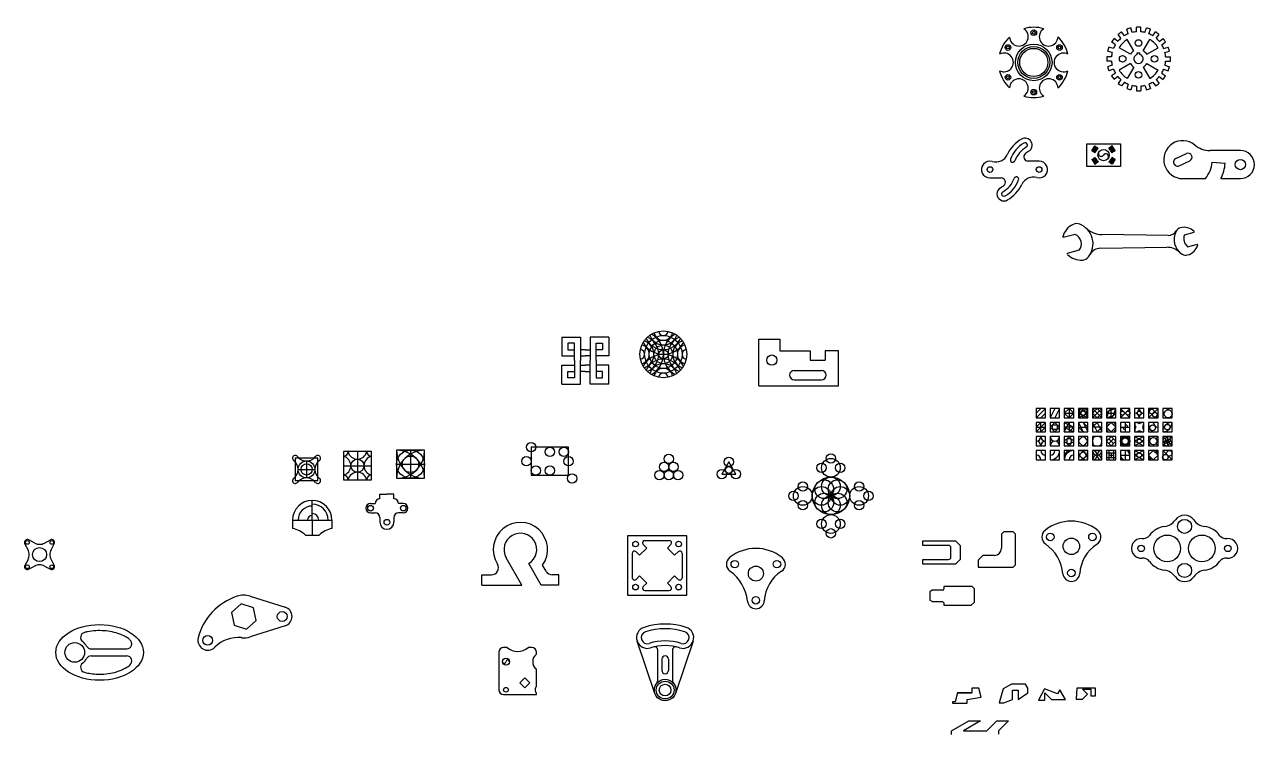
# Model space of a CAD drawing. Header units: millimetres. Extents: x 0 to 10993, y -927 to 3668.
# Drawn here: x 2722 to 5348, y -158 to 1357 of the extents above; entities that cross this region are included whole.
import ezdxf

# ---------------------------------------------------------------- set-up
doc = ezdxf.new("R2010")
doc.units = ezdxf.units.MM
doc.header["$LTSCALE"] = 0.5

# ---------------------------------------------------------------- blocks, each defined once
blk = doc.blocks.new('*U17')
blk.add_circle((0, 0), 6)
blk = doc.blocks.new('*U18')
at = {"color": 0, "linetype": 'ByBlock', "lineweight": -2, "transparency": 16777216}
for p, rotation in [((2986, 496.9), 180), ((3078, 496.9), 89.99999999999999), ((2986, 404.9), 270)]:
    blk.add_blockref('*U17', p, dxfattribs=dict(at, rotation=rotation))
blk.add_blockref('*U17', (3078, 404.9), dxfattribs=at)
blk = doc.blocks.new('*U19')
blk.add_arc((19.2, 0), 24, 126.8699, 233.1301)
blk = doc.blocks.new('*U20')
at = {"color": 0, "linetype": 'ByBlock', "lineweight": -2, "transparency": 16777216}
for p, rotation in [((3301.6, 407.5), 180), ((3324.4, 430.3), 90), ((3324.4, 384.7), 270)]:
    blk.add_blockref('*U19', p, dxfattribs=dict(at, rotation=rotation))
blk.add_blockref('*U19', (3347.2, 407.5), dxfattribs=at)
blk = doc.blocks.new('*U21')
for centre, radius in [((-20, -5), 10), ((0, -5), 20), ((0, 15), 10), ((20, -5), 10)]:
    blk.add_circle(centre, radius)
blk = doc.blocks.new('*U22')
at = {"color": 0, "linetype": 'ByBlock', "lineweight": -2, "transparency": 16777216}
blk.add_blockref('*U21', (4444, 416), dxfattribs=at)
for p, rotation in [((4379, 351), 90), ((4509, 351), 270), ((4444, 286), 180)]:
    blk.add_blockref('*U21', p, dxfattribs=dict(at, rotation=rotation))
blk = doc.blocks.new('*U23')
blk.add_circle((0, 0), 20)
blk = doc.blocks.new('*U24')
at = {"color": 0, "linetype": 'ByBlock', "lineweight": -2, "transparency": 16777216}
for p, rotation in [((4429.8, 365.1), 45.00000000000001), ((4424, 351), 90), ((4458.1, 365.1), 315), ((4464, 351), 270), ((4429.8, 336.8), 135), ((4444, 331), 180), ((4458.1, 336.8), 225)]:
    blk.add_blockref('*U23', p, dxfattribs=dict(at, rotation=rotation))
blk.add_blockref('*U23', (4444, 371), dxfattribs=at)
blk = doc.blocks.new('*U25')
for radius, start, end in [(50, 210, 330), (40, 203.5782, 336.4218), (30, 197.4576, 342.5424), (20, 191.537, 348.463), (10, 185.7392, 354.2608)]:
    blk.add_arc((0, 25.5), radius, start, end)
blk = doc.blocks.new('*U26')
at = {"color": 0, "linetype": 'ByBlock', "lineweight": -2, "transparency": 16777216}
for p, rotation in [((4061.7, 653.2), 90), ((4110.7, 653.2), 270), ((4086.2, 628.7), 180)]:
    blk.add_blockref('*U25', p, dxfattribs=dict(at, rotation=rotation))
blk.add_blockref('*U25', (4086.2, 677.7), dxfattribs=at)
blk = doc.blocks.new('*U27')
for p, q in [((-10, 10), (-10, -10)), ((10, 10), (-10, 10)), ((10, -10), (10, 10)), ((-10, -10), (10, -10))]:
    blk.add_line(p, q)
blk = doc.blocks.new('*U28')
at = {"color": 0, "linetype": 'ByBlock', "lineweight": -2, "transparency": 16777216}
for p in [(0, 90), (30, 90), (60, 90), (90, 90), (120, 90), (150, 90), (180, 90), (210, 90), (240, 90), (270, 90), (0, 60), (30, 60), (60, 60), (90, 60), (120, 60), (150, 60), (180, 60), (210, 60), (240, 60), (270, 60), (0, 30), (30, 30), (60, 30), (90, 30), (120, 30), (150, 30), (180, 30), (210, 30), (240, 30), (270, 30), (0, 0), (30, 0), (60, 0), (90, 0), (120, 0), (150, 0), (180, 0), (210, 0), (240, 0), (270, 0)]:
    blk.add_blockref('*U27', p, dxfattribs=at)
blk = doc.blocks.new('*U29')
for radius in [6, 3]:
    blk.add_circle((0, 0), radius)
blk = doc.blocks.new('*U30')
at = {"color": 0, "linetype": 'ByBlock', "lineweight": -2, "transparency": 16777216}
blk.add_blockref('*U29', (4877, 1339.9), dxfattribs=at)
for p, rotation in [((4822, 1308.1), 59.99999999999999), ((4932, 1308.1), 299.9999999999999), ((4822, 1244.6), 120), ((4932, 1244.6), 240), ((4877, 1212.9), 180)]:
    blk.add_blockref('*U29', p, dxfattribs=dict(at, rotation=rotation))
blk = doc.blocks.new('*U31')
blk.add_arc((0, 1.5), 20, 121.9925, 358.0075)
blk = doc.blocks.new('*U32')
at = {"color": 0, "linetype": 'ByBlock', "lineweight": -2, "transparency": 16777216}
for p, rotation in [((4846.6, 1330.6), 60.00000000000001), ((4814.8, 1277.2), 120), ((4939.2, 1275.6), 299.9999999999999), ((4845.3, 1222.9), 180), ((4907.5, 1222.2), 239.9999999999999)]:
    blk.add_blockref('*U31', p, dxfattribs=dict(at, rotation=rotation))
blk.add_blockref('*U31', (4908.8, 1329.9), dxfattribs=at)
blk = doc.blocks.new('*U33')
for p, q in [((-4.5, -5.1), (-4.5, 5.1)), ((4.5, -5.1), (4.5, 5.1))]:
    blk.add_line(p, q)
blk = doc.blocks.new('*U34')
at = {"color": 0, "linetype": 'ByBlock', "lineweight": -2, "transparency": 16777216}
for p, rotation in [((5063.8, 1334.8), 36), ((5081.3, 1343.7), 17.99999999999999), ((5120.2, 1343.7), 342.0000000000001), ((5137.8, 1334.8), 324), ((5049.9, 1320.8), 54), ((5151.7, 1320.8), 306), ((5037.9, 1283.9), 90), ((5040.9, 1303.3), 72), ((5160.6, 1303.3), 288), ((5163.7, 1283.9), 270), ((5040.9, 1264.4), 108), ((5160.6, 1264.4), 252), ((5049.9, 1246.9), 126), ((5063.8, 1233), 144), ((5137.8, 1233), 216), ((5151.7, 1246.9), 234), ((5081.3, 1224), 162.0000000000001), ((5100.8, 1220.9), 180), ((5120.2, 1224), 198)]:
    blk.add_blockref('*U33', p, dxfattribs=dict(at, rotation=rotation))
blk.add_blockref('*U33', (5100.8, 1346.8), dxfattribs=at)
blk = doc.blocks.new('*U35')
blk.add_circle((0, 0), 7)
blk = doc.blocks.new('*U36')
at = {"color": 0, "linetype": 'ByBlock', "lineweight": -2, "transparency": 16777216}
for p, rotation in [((5100.8, 1317.9), 90), ((5066.8, 1283.9), 180), ((5100.8, 1249.9), 270.0000000000001)]:
    blk.add_blockref('*U35', p, dxfattribs=dict(at, rotation=rotation))
blk.add_blockref('*U35', (5134.8, 1283.9), dxfattribs=at)
blk = doc.blocks.new('*U37')
for p, q in [((-15.8, -8.5), (-1.8, 15.8)), ((-8.5, -15.8), (15.8, -1.8))]:
    blk.add_line(p, q)
for radius in [48, 20]:
    blk.add_arc((-25.8, -25.8), radius, 30, 60)
blk = doc.blocks.new('*U38')
at = {"color": 0, "linetype": 'ByBlock', "lineweight": -2, "transparency": 16777216}
for p, rotation in [((5075, 1309.6), 90), ((5075, 1258.1), 180), ((5126.6, 1258.1), 270)]:
    blk.add_blockref('*U37', p, dxfattribs=dict(at, rotation=rotation))
blk.add_blockref('*U37', (5126.6, 1309.6), dxfattribs=at)

msp = doc.modelspace()

# ---------------------------------------------------------------- linework, layer by layer
for p, q in [((5097.8, 1293.4), (5097.8, 1296.9)), ((5097.8, 1296.9), (5103.8, 1296.9)), ((5103.8, 1293.4), (5103.8, 1296.9)), ((4990, 1102.5), (5062, 1102.5)), ((4990, 1054.5), (4990, 1102.5)), ((5001, 1088), (5007.7, 1098)), ((5001, 1088), (5002.7, 1086.9)), ((5002.7, 1086.9), (5009.3, 1096.8)), ((5003.5, 1086.3), (5010.2, 1096.3)), ((5003.5, 1086.3), (5005.2, 1085.2)), ((5005.2, 1085.2), (5011.8, 1095.2)), ((5006, 1084.6), (5012.7, 1094.6)), ((5006, 1084.6), (5007.7, 1083.5)), ((5007.7, 1098), (5009.3, 1096.8)), ((5007.7, 1083.5), (5014.3, 1093.5)), ((5010.2, 1096.3), (5011.8, 1095.2)), ((5012.7, 1094.6), (5014.3, 1093.5)), ((5039.3, 1094.6), (5037.6, 1093.5)), ((5040.7, 1088.9), (5037.6, 1093.5)), ((5042.3, 1090.1), (5039.3, 1094.6)), ((5041.8, 1096.3), (5040.1, 1095.2)), ((5046.8, 1085.2), (5040.1, 1095.2)), ((5042.3, 1090.1), (5040.7, 1088.9)), ((5042.9, 1089.2), (5041.2, 1088.1)), ((5044.3, 1083.5), (5041.2, 1088.1)), ((5048.5, 1086.3), (5041.8, 1096.3)), ((5044.3, 1098), (5042.6, 1096.8)), ((5045.7, 1092.3), (5042.6, 1096.8)), ((5046, 1084.6), (5042.9, 1089.2)), ((5047.3, 1093.4), (5044.3, 1098)), ((5046, 1084.6), (5044.3, 1083.5)), ((5047.3, 1093.4), (5045.7, 1092.3)), ((5047.9, 1092.6), (5046.2, 1091.4)), ((5049.3, 1086.9), (5046.2, 1091.4)), ((5048.5, 1086.3), (5046.8, 1085.2)), ((5050.9, 1088), (5047.9, 1092.6)), ((5050.9, 1088), (5049.3, 1086.9)), ((5062, 1102.5), (5062, 1054.5)), ((5180.2, 1071.3), (5202.8, 1081.9)), ((5318.1, 1088.4), (5253.4, 1088.4)), ((4888.5, 1065.7), (4864.7, 1065.7)), ((5062, 1054.5), (4990, 1054.5)), ((5001, 1069.1), (5002.7, 1070.2)), ((5001, 1069.1), (5007.7, 1059.1)), ((5002.7, 1070.2), (5009.3, 1060.2)), ((5003.5, 1070.8), (5005.2, 1071.9)), ((5003.5, 1070.8), (5006.6, 1066.2)), ((5005.2, 1071.9), (5008.2, 1067.3)), ((5006, 1072.4), (5007.7, 1073.6)), ((5006, 1072.4), (5012.7, 1062.5)), ((5008.2, 1067.3), (5006.6, 1066.2)), ((5008.8, 1066.5), (5007.1, 1065.4)), ((5007.1, 1065.4), (5010.2, 1060.8)), ((5007.7, 1073.6), (5014.3, 1063.6)), ((5007.7, 1059.1), (5009.3, 1060.2)), ((5008.8, 1066.5), (5011.8, 1061.9)), ((5010.2, 1060.8), (5011.8, 1061.9)), ((5012.7, 1062.5), (5014.3, 1063.6)), ((5040.7, 1068.1), (5037.6, 1063.6)), ((5039.3, 1062.5), (5037.6, 1063.6)), ((5042.3, 1067), (5039.3, 1062.5)), ((5043.2, 1066.5), (5040.1, 1061.9)), ((5041.8, 1060.8), (5040.1, 1061.9)), ((5040.7, 1068.1), (5042.3, 1067)), ((5044.3, 1073.6), (5041.2, 1069)), ((5041.2, 1069), (5042.9, 1067.9)), ((5044.8, 1065.4), (5041.8, 1060.8)), ((5045.7, 1064.8), (5042.6, 1060.2)), ((5044.3, 1059.1), (5042.6, 1060.2)), ((5046, 1072.4), (5042.9, 1067.9)), ((5043.2, 1066.5), (5044.8, 1065.4)), ((5046.8, 1071.9), (5043.7, 1067.3)), ((5043.7, 1067.3), (5045.4, 1066.2)), ((5046, 1072.4), (5044.3, 1073.6)), ((5047.3, 1063.7), (5044.3, 1059.1)), ((5048.5, 1070.8), (5045.4, 1066.2)), ((5045.7, 1064.8), (5047.3, 1063.7)), ((5049.3, 1070.2), (5046.2, 1065.6)), ((5046.2, 1065.6), (5047.9, 1064.5)), ((5048.5, 1070.8), (5046.8, 1071.9)), ((5050.9, 1069.1), (5047.9, 1064.5)), ((5050.9, 1069.1), (5049.3, 1070.2)), ((5187.4, 1055.9), (5210, 1066.5)), ((5257.9, 1063.5), (5285.8, 1061.1)), ((4783.5, 1029.7), (4807.4, 1029.7)), ((5195.1, 1028.4), (5243.4, 1028.4)), ((5276.6, 1028.4), (5318.1, 1028.4)), ((4939.6, 902.3), (4939.1, 904.1)), ((4965.1, 909.1), (4939.6, 902.3)), ((5163.8, 907.1), (5022.3, 909.1)), ((5198.7, 908.1), (5219.7, 913.7)), ((5219.7, 913.7), (5219.2, 915.6)), ((4974.1, 875.3), (4948.7, 868.5)), ((4949.2, 866.7), (4948.7, 868.5)), ((5019.2, 879.7), (5161, 881.7)), ((5205.4, 883), (5226.4, 888.6)), ((5227, 886.7), (5226.4, 888.6)), ((3869.6, 689.8), (3909.6, 689.8)), ((3869.6, 689.8), (3869.6, 649.8)), ((3909.6, 689.8), (3909.6, 639.8)), ((3969.6, 689.8), (3929.6, 689.8)), ((3929.6, 689.8), (3929.6, 639.8)), ((3969.6, 689.8), (3969.6, 649.8)), ((4289.8, 585.8), (4289.8, 685.8)), ((4289.8, 685.8), (4334.8, 685.8)), ((4334.8, 685.8), (4334.8, 660.8)), ((3896.6, 676.8), (3882.6, 676.8)), ((3882.6, 676.8), (3882.6, 662.8)), ((3882.6, 662.8), (3896.6, 662.8)), ((3896.6, 639.8), (3896.6, 676.8)), ((3919.6, 662.8), (3909.6, 662.8)), ((3919.6, 662.8), (3929.6, 662.8)), ((3942.6, 639.8), (3942.6, 676.8)), ((3942.6, 676.8), (3956.6, 676.8)), ((3956.6, 662.8), (3942.6, 662.8)), ((3956.6, 676.8), (3956.6, 662.8)), ((4334.8, 660.8), (4399.8, 660.8)), ((4399.8, 660.8), (4399.8, 640.8)), ((4459.8, 660.8), (4431.8, 660.8)), ((4431.8, 660.8), (4431.8, 640.8)), ((4459.8, 585.8), (4459.8, 660.8)), ((3869.6, 649.8), (3896.6, 649.8)), ((3896.6, 639.8), (3896.6, 602.8)), ((3909.6, 649.8), (3919.6, 649.8)), ((3909.6, 589.8), (3909.6, 639.8)), ((3929.6, 649.8), (3919.6, 649.8)), ((3929.6, 589.8), (3929.6, 639.8)), ((3969.6, 649.8), (3942.6, 649.8)), ((3942.6, 639.8), (3942.6, 602.8)), ((4399.8, 640.8), (4431.8, 640.8)), ((3869.6, 589.8), (3869.6, 629.8)), ((3869.6, 629.8), (3896.6, 629.8)), ((3882.6, 602.8), (3882.6, 616.8)), ((3882.6, 616.8), (3896.6, 616.8)), ((3909.6, 629.8), (3919.6, 629.8)), ((3919.6, 616.8), (3909.6, 616.8)), ((3929.6, 629.8), (3919.6, 629.8)), ((3919.6, 616.8), (3929.6, 616.8)), ((3969.6, 629.8), (3942.6, 629.8)), ((3956.6, 616.8), (3942.6, 616.8)), ((3956.6, 602.8), (3956.6, 616.8)), ((3969.6, 589.8), (3969.6, 629.8)), ((4365.8, 618.8), (4423.8, 618.8)), ((3869.6, 589.8), (3909.6, 589.8)), ((3896.6, 602.8), (3882.6, 602.8)), ((3969.6, 589.8), (3929.6, 589.8)), ((3942.6, 602.8), (3956.6, 602.8)), ((4289.8, 585.8), (4459.8, 585.8)), ((4365.8, 598.8), (4423.8, 598.8)), ((4902.3, 537.8), (4882.3, 517.8)), ((4892.3, 537.8), (4882.3, 527.8)), ((4902.3, 527.8), (4892.3, 517.8)), ((4922.3, 537.8), (4912.3, 517.8)), ((4932.3, 537.8), (4922.3, 517.8)), ((4952.3, 537.8), (4942.3, 527.8)), ((4942.3, 527.8), (4962.3, 527.8)), ((4942.3, 527.8), (4952.3, 517.8)), ((4952.3, 537.8), (4952.3, 517.8)), ((4962.3, 527.8), (4952.3, 537.8)), ((4952.3, 517.8), (4962.3, 527.8)), ((4972.3, 537.8), (4992.3, 527.8)), ((4972.3, 517.8), (4982.3, 537.8)), ((4972.3, 527.8), (4992.3, 537.8)), ((4982.3, 517.8), (4972.3, 537.8)), ((4992.3, 527.8), (4972.3, 517.8)), ((4992.3, 517.8), (4972.3, 527.8)), ((4982.3, 537.8), (4992.3, 517.8)), ((4992.3, 537.8), (4982.3, 517.8)), ((5022.3, 537.8), (5002.3, 517.8)), ((5002.3, 537.8), (5022.3, 517.8)), ((5012.3, 537.8), (5002.3, 527.8)), ((5002.3, 527.8), (5012.3, 517.8)), ((5022.3, 527.8), (5012.3, 537.8)), ((5012.3, 517.8), (5022.3, 527.8)), ((5042.3, 537.8), (5032.3, 527.8)), ((5037.3, 532.8), (5032.3, 517.8)), ((5032.3, 527.8), (5052.3, 527.8)), ((5052.3, 537.8), (5037.3, 532.8)), ((5042.3, 517.8), (5042.3, 537.8)), ((5052.3, 527.8), (5042.3, 517.8)), ((5047.3, 522.8), (5052.3, 537.8)), ((5082.3, 537.8), (5062.3, 517.8)), ((5062.3, 537.8), (5082.3, 517.8)), ((5142.3, 537.8), (5122.3, 517.8)), ((4892.3, 507.8), (4882.3, 497.8)), ((4902.3, 507.8), (4882.3, 487.8)), ((4892.3, 487.8), (4892.3, 507.8)), ((4922.3, 507.8), (4912.3, 497.8)), ((4917.3, 502.8), (4927.3, 502.8)), ((4917.3, 492.8), (4917.3, 502.8)), ((4932.3, 497.8), (4922.3, 507.8)), ((4927.3, 502.8), (4927.3, 492.8)), ((4942.3, 507.8), (4962.3, 497.8)), ((4942.3, 487.8), (4952.3, 507.8)), ((4952.3, 507.8), (4952.3, 487.8)), ((4972.3, 507.8), (4982.3, 487.8)), ((4992.3, 497.8), (4982.3, 507.8)), ((4982.3, 507.8), (4992.3, 487.8)), ((5002.3, 507.8), (5012.3, 487.8)), ((5002.3, 497.8), (5012.3, 507.8)), ((5012.3, 507.8), (5022.3, 487.8)), ((5032.3, 517.8), (5047.3, 522.8)), ((5042.3, 507.8), (5032.3, 497.8)), ((5032.3, 507.8), (5037.3, 502.8)), ((5052.3, 497.8), (5042.3, 507.8)), ((5052.3, 507.8), (5047.3, 502.8)), ((5072.3, 507.8), (5072.3, 487.8)), ((4882.3, 497.8), (4902.3, 497.8)), ((4902.3, 497.8), (4892.3, 487.8)), ((4912.3, 497.8), (4922.3, 487.8)), ((4927.3, 492.8), (4917.3, 492.8)), ((4922.3, 487.8), (4932.3, 497.8)), ((4962.3, 497.8), (4942.3, 497.8)), ((4942.3, 497.8), (4962.3, 487.8)), ((4952.3, 487.8), (4962.3, 497.8)), ((4982.3, 487.8), (4972.3, 497.8)), ((4972.3, 497.8), (4992.3, 497.8)), ((5022.3, 497.8), (5002.3, 497.8)), ((5012.3, 487.8), (5022.3, 497.8)), ((5032.3, 497.8), (5042.3, 487.8)), ((5032.3, 487.8), (5037.3, 492.8)), ((5042.3, 477.8), (5032.3, 467.8)), ((5047.3, 472.8), (5037.3, 462.8)), ((5037.3, 472.8), (5047.3, 462.8)), ((5042.3, 487.8), (5052.3, 497.8)), ((5052.3, 467.8), (5042.3, 477.8)), ((5052.3, 487.8), (5047.3, 492.8)), ((5062.3, 497.8), (5082.3, 497.8)), ((5112.3, 477.8), (5092.3, 467.8)), ((5092.3, 477.8), (5112.3, 467.8)), ((5122.3, 477.8), (5126.9, 473.1)), ((5132.3, 477.8), (5132.3, 475.3)), ((5142.3, 477.8), (5137.6, 473.1)), ((5172.3, 477.8), (5152.3, 457.8)), ((5152.3, 477.8), (5172.3, 457.8)), ((5162.3, 477.8), (5162.3, 457.8)), ((3576.4, 448.5), (3516.4, 448.5)), ((3516.4, 448.5), (3516.4, 388.5)), ((3546.4, 448.5), (3546.4, 388.5)), ((3576.4, 388.5), (3576.4, 448.5)), ((3883.9, 455), (3803.9, 455)), ((3803.9, 455), (3803.9, 395)), ((3883.9, 395), (3883.9, 455)), ((5032.3, 467.8), (5042.3, 457.8)), ((5037.3, 447.8), (5037.3, 427.8)), ((5042.3, 457.8), (5052.3, 467.8)), ((5047.3, 447.8), (5047.3, 427.8)), ((5072.3, 447.8), (5072.3, 427.8)), ((5092.3, 467.8), (5112.3, 457.8)), ((5112.3, 467.8), (5092.3, 457.8)), ((5112.3, 447.8), (5092.3, 437.8)), ((5092.3, 447.8), (5112.3, 437.8)), ((5122.3, 467.8), (5124.8, 467.8)), ((5126.9, 462.5), (5122.3, 457.8)), ((5132.3, 447.8), (5122.3, 437.8)), ((5132.3, 460.3), (5132.3, 457.8)), ((5142.3, 437.8), (5132.3, 447.8)), ((5137.6, 462.5), (5142.3, 457.8)), ((5139.8, 467.8), (5142.3, 467.8)), ((5152.3, 467.8), (5172.3, 467.8)), ((5152.3, 447.8), (5172.3, 427.8)), ((3348.4, 431.5), (3300.4, 431.5)), ((3300.4, 431.5), (3300.4, 383.5)), ((3324.4, 425.5), (3324.4, 389.5)), ((3348.4, 383.5), (3348.4, 431.5)), ((3463, 445.4), (3403, 445.4)), ((3403, 445.4), (3403, 385.4)), ((3433, 445.4), (3433, 385.4)), ((3463, 385.4), (3463, 445.4)), ((4226, 423.5), (4211, 397.6)), ((4241, 397.6), (4226, 423.5)), ((5032.3, 442.8), (5052.3, 442.8)), ((5032.3, 432.8), (5052.3, 432.8)), ((5037.3, 437.8), (5047.3, 437.8)), ((5042.3, 442.8), (5042.3, 432.8)), ((5062.3, 437.8), (5082.3, 437.8)), ((5092.3, 437.8), (5112.3, 427.8)), ((5112.3, 437.8), (5092.3, 427.8)), ((5122.3, 437.8), (5132.3, 427.8)), ((5132.3, 427.8), (5142.3, 437.8)), ((3306.4, 407.5), (3342.4, 407.5)), ((3403, 415.4), (3463, 415.4)), ((3516.4, 418.5), (3576.4, 418.5)), ((3803.9, 395), (3883.9, 395)), ((4211, 397.6), (4241, 397.6)), ((3300.4, 383.5), (3348.4, 383.5)), ((3403, 385.4), (3463, 385.4)), ((3516.4, 388.5), (3576.4, 388.5)), ((3481, 344.7), (3481, 354.7)), ((3481, 354.7), (3496, 354.7)), ((3511, 354.7), (3496, 354.7)), ((3511, 344.7), (3511, 354.7)), ((3336.6, 299.3), (3336.6, 341.3)), ((3461, 334.7), (3471, 334.7)), ((3531, 334.7), (3521, 334.7)), ((3294.6, 299.3), (3378.6, 299.3)), ((3294.6, 299.3), (3294.6, 281.3)), ((3336.6, 299.3), (3336.6, 267.3)), ((3378.6, 299.3), (3378.6, 281.3)), ((3461, 314.7), (3471, 314.7)), ((3481, 304.7), (3481, 294.7)), ((3511, 304.7), (3511, 294.7)), ((3531, 314.7), (3521, 314.7)), ((3322.1, 267.3), (3351.1, 267.3)), ((4136.3, 265.7), (4009.3, 265.7)), ((4009.3, 265.7), (4009.3, 138.7)), ((4136.3, 138.7), (4136.3, 265.7)), ((4808.2, 269), (4813.2, 274)), ((4808.2, 269), (4808.2, 239)), ((4833.2, 274), (4813.2, 274)), ((4833.2, 274), (4838.2, 269)), ((4838.2, 204), (4838.2, 269)), ((2729.9, 235.8), (2723.1, 248.8)), ((2744.2, 250.1), (2731.2, 256.9)), ((2764.6, 250.1), (2777.7, 256.9)), ((2778.9, 235.8), (2785.7, 248.8)), ((4050.9, 239.6), (4035.3, 224.1)), ((4043.4, 247.1), (4050.9, 239.6)), ((4046.9, 255.7), (4098.7, 255.7)), ((4094.7, 239.6), (4102.2, 247.1)), ((4094.7, 239.6), (4110.3, 224.1)), ((4640.2, 255.2), (4710.2, 255.2)), ((4640.2, 245.2), (4640.2, 255.2)), ((4695.2, 245.2), (4640.2, 245.2)), ((4700.2, 220.2), (4700.2, 240.2)), ((4720.2, 245.2), (4710.2, 255.2)), ((4720.2, 245.2), (4720.2, 215.2)), ((2729.9, 215.4), (2723.1, 202.4)), ((2778.9, 215.4), (2785.7, 202.4)), ((3783.9, 160.3), (3750.5, 219)), ((4019.3, 228), (4019.3, 176.3)), ((4027.9, 231.6), (4035.3, 224.1)), ((4110.3, 224.1), (4117.8, 231.6)), ((4126.3, 228), (4126.3, 176.3)), ((4640.2, 205.2), (4640.2, 215.2)), ((4640.2, 215.2), (4695.2, 215.2)), ((4720.2, 215.2), (4710.2, 205.2)), ((4768.2, 224), (4758.2, 214)), ((4758.2, 214), (4758.2, 199)), ((4793.2, 224), (4768.2, 224)), ((2744.2, 201.1), (2731.2, 194.3)), ((2764.6, 201.1), (2777.7, 194.3)), ((3825.3, 160.3), (3799.1, 206.4)), ((3836.1, 189.9), (3828.5, 203.2)), ((4710.2, 205.2), (4640.2, 205.2)), ((4758.2, 199), (4833.2, 199)), ((4838.2, 204), (4833.2, 199)), ((3698.9, 160.3), (3698.9, 182.3)), ((3698.9, 182.3), (3719.2, 182.3)), ((3698.9, 160.3), (3783.9, 160.3)), ((3862.9, 160.3), (3825.3, 160.3)), ((3862.9, 182.3), (3849.1, 182.3)), ((3862.9, 160.3), (3862.9, 182.3)), ((4027.9, 172.7), (4035.3, 180.2)), ((4035.3, 180.2), (4050.9, 164.7)), ((4043.4, 157.2), (4050.9, 164.7)), ((4110.3, 180.2), (4094.7, 164.7)), ((4094.7, 164.7), (4102.2, 157.2)), ((4110.3, 180.2), (4117.8, 172.7)), ((3204, 136.9), (3278.7, 113.6)), ((4009.3, 138.7), (4136.3, 138.7)), ((4046.9, 148.7), (4098.7, 148.7)), ((4660.2, 149.4), (4655.2, 146.4)), ((4655.2, 146.4), (4655.2, 128.4)), ((4682.2, 149.4), (4660.2, 149.4)), ((4745.2, 157.4), (4685.2, 157.4)), ((4685.2, 157.4), (4685.2, 152.4)), ((4745.2, 157.4), (4750.2, 152.4)), ((4750.2, 124.4), (4750.2, 152.4)), ((4660.2, 125.4), (4655.2, 128.4)), ((4660.2, 125.4), (4682.2, 125.4)), ((4682.2, 125.4), (4685.2, 122.4)), ((4685.2, 122.4), (4685.2, 117.4)), ((4685.2, 117.4), (4743.2, 117.4)), ((4750.2, 124.4), (4743.2, 117.4)), ((3278.7, 73.5), (3204, 50.1)), ((3752.9, 27), (3745.2, 27)), ((3805.2, 27), (3797.5, 27)), ((4068.2, -71), (4030.2, 41)), ((4149.8, 41), (4111.8, -71)), ((2864.4, 24.3), (2940.4, 24.3)), ((2864.4, 9.3), (2940.4, 9.3)), ((3735.2, 17), (3735.2, -63)), ((3815.2, 13), (3815.2, 17)), ((4074, 22.8), (4074, -44.7)), ((4083, 2.4), (4083, -21.6)), ((4097, 2.4), (4097, -21.6)), ((4106, 22.8), (4106, -44.7)), ((3815.2, -55.9), (3815.2, -19)), ((4829.3, -51.1), (4812, -61.1)), ((4859.3, -51.1), (4829.3, -51.1)), ((4864.3, -59.8), (4859.3, -51.1)), ((3745.2, -73), (3815.2, -73)), ((3815.2, -73), (3815.2, -70.1)), ((4714.5, -69.2), (4709.3, -88.5)), ((4744.5, -69.2), (4714.5, -69.2)), ((4714.5, -69.2), (4744.5, -69.2)), ((4735.2, -83.7), (4764.7, -78.5)), ((4759.5, -59.2), (4744.5, -59.2)), ((4744.5, -59.2), (4744.5, -69.2)), ((4764.7, -78.5), (4759.5, -59.2)), ((4812, -61.1), (4803, -90.9)), ((4831.8, -84.1), (4831.8, -64.1)), ((4831.8, -64.1), (4843.8, -64.1)), ((4843.8, -64.1), (4843.8, -84.1)), ((4843.8, -84.1), (4864.3, -69.8)), ((4864.3, -69.8), (4864.3, -59.8)), ((4899.8, -61.3), (4886.9, -85.5)), ((4928, -71.5), (4899.8, -61.3)), ((4900.9, -85.5), (4900.9, -69.5)), ((4900.9, -69.5), (4915, -83.7)), ((4933, -62.9), (4928, -71.5)), ((4945, -83.7), (4933, -62.9)), ((4968.9, -59.9), (4967.9, -83.1)), ((5008.9, -59.9), (4968.9, -59.9)), ((4991.5, -72.5), (4980.9, -61.9)), ((4980.9, -61.9), (4998.9, -61.9)), ((4980.9, -83.1), (4991.5, -72.5)), ((4998.9, -61.9), (4998.9, -75.9)), ((4998.9, -75.9), (5008.9, -75.9)), ((5008.9, -75.9), (5008.9, -59.9)), ((4703.2, -91.7), (4735.2, -91.7)), ((4709.3, -88.5), (4703.3, -88.5)), ((4703.3, -88.5), (4703.3, -91.7)), ((4735.2, -91.7), (4735.2, -83.7)), ((4803, -90.9), (4813, -90.9)), ((4813, -90.9), (4831.8, -84.1)), ((4886.9, -85.5), (4900.9, -85.5)), ((4915, -83.7), (4945, -83.7)), ((4967.9, -83.1), (4980.9, -83.1)), ((4701.7, -150.8), (4738.5, -129.5)), ((4763.5, -129.5), (4726.7, -150.8)), ((4738.5, -129.5), (4763.5, -129.5)), ((4776.7, -150.8), (4797.9, -129.6)), ((4797.9, -129.6), (4822.9, -129.6)), ((4822.9, -129.6), (4801.7, -150.8)), ((4701.7, -158.3), (4701.7, -150.8)), ((4726.7, -150.8), (4776.7, -150.8)), ((4801.7, -150.8), (4801.7, -157.5))]:
    msp.add_line(p, q)
for points in [[(5079.3, 460.7), (5079.3, 474.8), (5065.2, 474.8), (5065.2, 460.7)], [(3184.6, 120.6), (3164, 102.1), (3169.8, 75), (3196.1, 66.4), (3216.7, 84.9), (3211, 112.1)], [(3779.6, -48), (3790.2, -58.6), (3800.8, -48), (3790.2, -37.4)]]:
    msp.add_lwpolyline(points, close=True)
for centre, radius in [((4877, 1276.4), 39), ((4877, 1276.4), 34), ((4877, 1276.4), 30), ((5026, 1078.5), 12), ((4783.5, 1047.7), 6), ((4888.5, 1047.7), 6), ((5318.1, 1058.4), 11), ((4086.2, 653.2), 50), ((4086.2, 653.2), 40), ((4086.2, 653.2), 30), ((4086.2, 653.2), 20), ((4086.2, 653.2), 10), ((4317.8, 640.8), 11), ((5066.4, 527.8), 4.14), ((5078.1, 527.8), 4.14), ((5102.3, 527.8), 4.14), ((5128.7, 531.3), 5), ((5135.8, 524.2), 5), ((5164, 526.1), 8.28), ((5130.8, 496.3), 6.18), ((5162.3, 497.8), 5.86), ((5072.3, 467.8), 10), ((5072.3, 467.8), 7.07), ((5132.3, 467.8), 7.5), ((3546.4, 418.5), 30), ((3803.9, 455), 10), ((3843.9, 445), 10), ((3873.9, 445), 10), ((5102.3, 467.8), 4.47), ((5166.4, 441.9), 5.86), ((3324.4, 407.5), 18), ((3433, 415.4), 14), ((3546.4, 418.5), 17.6), ((3793.9, 425), 10), ((3883.9, 425), 10), ((4087.7, 412.7), 10), ((4097.7, 430), 10), ((4107.7, 412.7), 10), ((4226, 423.5), 10), ((5102.3, 437.8), 5), ((5158.1, 433.6), 5.86), ((3324.4, 407.5), 12), ((3813.9, 405), 10), ((3843.9, 405), 10), ((3891.4, 388.3), 10), ((4077.7, 395.4), 10), ((4097.7, 395.4), 10), ((4117.7, 395.4), 10), ((4211, 397.6), 10), ((4226, 406.2), 7.32), ((4241, 397.6), 10), ((4444, 351), 40), ((3461, 324.7), 6), ((3531, 324.7), 6), ((3496, 294.7), 6), ((5199, 285.9), 15), ((4912.3, 263.3), 8), ((5002.3, 263.3), 8), ((5162, 238.9), 28.5), ((5236, 238.9), 28.5), ((2728.4, 251.6), 4), ((2754.4, 225.6), 15), ((2780.4, 251.6), 4), ((4957.3, 243.3), 17.5), ((5106.5, 238.9), 7), ((5291.5, 238.9), 7), ((4238.7, 205.1), 8), ((4328.7, 205.1), 8), ((2728.4, 199.6), 4), ((2780.4, 199.6), 4), ((4283.7, 185.1), 16), ((4957.3, 186.3), 8), ((5199, 191.9), 15), ((4283.7, 128.1), 8), ((3272.4, 93.5), 10.5), ((3113.4, 42.5), 10.5), ((2829.5, 16.8), 21), ((3750.2, -3), 7.5), ((4090, -63.6), 23), ((4090, -63.6), 19), ((4090, -63.6), 12.5), ((3750.2, -63), 5)]:
    msp.add_circle(centre, radius)
for centre, radius, start, end in [((4877, 1276.4), 75, 73.6173, 106.3827), ((5100.8, 1283.9), 68, 122.2056, 129.7944), ((5100.8, 1283.9), 68, 104.2056, 111.7944), ((5100.8, 1283.9), 58, 94.4498, 103.5502), ((5100.8, 1283.9), 68, 86.2056, 93.7944), ((5100.8, 1283.9), 58, 76.4498, 85.5502), ((5100.8, 1283.9), 68, 68.2056, 75.7944), ((5100.8, 1283.9), 68, 50.2056, 57.7944), ((4877, 1276.4), 75, 133.6173, 166.3827), ((4877, 1276.4), 75, 13.6173, 46.3827), ((5100.8, 1283.9), 68, 140.2056, 147.7944), ((5100.8, 1283.9), 58, 148.4498, 157.5502), ((5100.8, 1283.9), 58, 130.4498, 139.5502), ((5100.8, 1283.9), 58, 112.4498, 121.5502), ((5100.8, 1283.9), 58, 58.4498, 67.5502), ((5100.8, 1283.9), 58, 40.4498, 49.5502), ((5100.8, 1283.9), 58, 22.4498, 31.5502), ((5100.8, 1283.9), 68, 32.2056, 39.7944), ((5100.8, 1283.9), 68, 176.2056, 183.7944), ((5100.8, 1283.9), 68, 158.2056, 165.7944), ((5100.8, 1283.9), 58, 166.4498, 175.5502), ((5100.8, 1283.9), 10, 107.4576, 72.5424), ((5100.8, 1283.9), 58, 4.4498, 13.5502), ((5100.8, 1283.9), 68, 14.2056, 21.7944), ((5100.8, 1283.9), 68, 356.2056, 3.7944), ((5100.8, 1283.9), 68, 194.2056, 201.7944), ((5100.8, 1283.9), 58, 184.4498, 193.5502), ((5100.8, 1283.9), 58, 202.4498, 211.5502), ((5100.8, 1283.9), 58, 328.4498, 337.5502), ((5100.8, 1283.9), 58, 346.4498, 355.5502), ((5100.8, 1283.9), 68, 338.2056, 345.7944), ((4877, 1276.4), 75, 193.6173, 226.3827), ((4877, 1276.4), 75, 313.6173, 346.3827), ((5100.8, 1283.9), 68, 212.2056, 219.7944), ((5100.8, 1283.9), 58, 220.4498, 229.5502), ((5100.8, 1283.9), 58, 238.4498, 247.5502), ((5100.8, 1283.9), 58, 292.4498, 301.5502), ((5100.8, 1283.9), 58, 310.4498, 319.5502), ((5100.8, 1283.9), 68, 320.2056, 327.7944), ((5100.8, 1283.9), 68, 230.2056, 237.7944), ((5100.8, 1283.9), 68, 248.2056, 255.7944), ((5100.8, 1283.9), 58, 256.4498, 265.5502), ((5100.8, 1283.9), 68, 266.2056, 273.7944), ((5100.8, 1283.9), 58, 274.4498, 283.5502), ((5100.8, 1283.9), 68, 284.2056, 291.7944), ((5100.8, 1283.9), 68, 302.2056, 309.7944), ((4877, 1276.4), 75, 253.6173, 286.3827), ((4888.5, 1047.7), 75, 120, 154.9424), ((4888.5, 1047.7), 65, 120, 160), ((4858.5, 1099.7), 15, 300, 120), ((4858.5, 1099.7), 5, 300, 120), ((5195.1, 1068.9), 40.5, 50.3981, 270), ((4796.1, 1090.9), 27, 253.7398, 334.9424), ((4888.5, 1047.7), 55, 120, 160), ((4864.7, 1074.7), 9, 131.4096, 270), ((4888.5, 1047.7), 45, 120, 131.4096), ((5021, 1081.9), 6, 146.3099, 326.3099), ((5031, 1075.2), 6, 326.3099, 146.3099), ((5206.4, 1074.2), 8.5, 295, 115), ((5253.4, 1139.4), 51, 230.3981, 270), ((5318.1, 1058.4), 30, 270, 90), ((4783.5, 1047.7), 18, 73.7398, 270), ((4832.2, 1068.2), 5, 160, 340), ((4888.5, 1047.7), 18, 253.7398, 90), ((5183.8, 1063.6), 8.5, 115, 295), ((5195.1, 1068.9), 63, 319.9948, 355.1207), ((5195.1, 1068.9), 91, 333.5731, 355.1207), ((4807.4, 1020.7), 9, 311.4096, 90), ((4783.5, 1047.7), 55, 300, 340), ((4783.5, 1047.7), 65, 300, 340), ((4839.9, 1027.2), 5, 340, 160), ((4875.9, 1004.5), 27, 73.7398, 154.9424), ((4813.5, 995.7), 15, 120, 300), ((4783.5, 1047.7), 45, 300, 311.4096), ((4813.5, 995.7), 5, 120, 300), ((4783.5, 1047.7), 75, 300, 334.9424), ((4978, 894.4), 40, 115.1448, 166.045), ((4968.6, 914.4), 18, 68.3288, 115.1448), ((4958.6, 889.3), 45, 321.6712, 68.3288), ((5023, 959.1), 50, 227.323, 269.1976), ((5194, 908.9), 15, 105.3581, 152.0152), ((5198, 894.4), 30, 44.9264, 105.3581), ((4956.7, 888.7), 22, 322.3018, 67.6982), ((5164.1, 927.1), 20, 269.1976, 329.9454), ((5213.4, 898.6), 37, 152.0152, 237.9848), ((5219.2, 900.1), 22, 158.7785, 231.2215), ((4978, 894.4), 40, 223.955, 274.8552), ((5019.5, 854.7), 25, 90.8055, 150.3888), ((5161.5, 841.7), 40, 47.6537, 90.8055), ((5201.8, 879.9), 15, 237.9848, 284.6419), ((5198, 894.4), 30, 284.6419, 345.0736), ((4979.8, 872.5), 18, 274.8552, 321.6712), ((4365.8, 608.8), 10, 90, 270), ((4423.8, 608.8), 10, 270, 90), ((5092.3, 537.8), 10, 270, 0), ((5092.3, 517.8), 10, 0, 90), ((5112.3, 537.8), 10, 180, 270), ((5112.3, 517.8), 10, 90, 180), ((5132.3, 527.8), 10, 90, 180), ((5132.3, 527.8), 10, 270, 0), ((5172.3, 517.8), 20, 90, 180), ((5072.3, 497.8), 5, 0, 90), ((5112.3, 507.8), 20, 180, 210), ((5092.3, 487.8), 20, 60, 90), ((5112.3, 487.8), 20, 90, 120), ((5092.3, 507.8), 20, 330, 360), ((5142.3, 507.8), 10, 180, 270), ((5172.3, 487.8), 20, 90, 180), ((5152.3, 507.8), 20, 270, 0), ((4882.3, 477.8), 10, 270, 0), ((4882.3, 477.8), 10, 270, 0), ((4902.3, 477.8), 10, 180, 270), ((4922.3, 477.8), 10, 180, 0), ((4952.3, 460.3), 12.5, 36.8699, 143.1301), ((4959.8, 467.8), 12.5, 126.8699, 233.1301), ((4944.8, 467.8), 12.5, 306.8699, 53.1301), ((4992.3, 457.8), 22.4, 116.5651, 153.4349), ((4972.3, 457.8), 22.4, 26.5651, 63.4349), ((5012.3, 456.5), 21.2, 61.9275, 118.0725), ((5023.5, 467.8), 21.2, 151.9275, 208.0725), ((5001, 467.8), 21.2, 331.9275, 28.0725), ((5072.3, 497.8), 5, 180, 270), ((5112.3, 487.8), 20, 150, 180), ((5092.3, 507.8), 20, 270, 300), ((5112.3, 507.8), 20, 240, 270), ((5092.3, 487.8), 20, 0, 30), ((5142.3, 507.8), 22.4, 206.5651, 243.4349), ((5162.3, 467.8), 10, 135, 180), ((5162.3, 467.8), 7.5, 90, 135), ((5162.3, 467.8), 10, 45, 90), ((5162.3, 467.8), 5, 45, 90), ((5162.3, 467.8), 7.5, 0, 45), ((3516.4, 388.5), 60, 0, 90), ((3516.4, 448.5), 60, 270, 0), ((3576.4, 388.5), 60, 90, 180), ((3576.4, 448.5), 60, 180, 270), ((4882.3, 457.8), 10, 0, 90), ((4902.3, 457.8), 10, 90, 180), ((4902.3, 447.8), 10, 180, 270), ((4922.3, 457.8), 10, 0, 180), ((4912.3, 447.8), 10, 270, 0), ((4912.3, 447.8), 20, 270, 0), ((4952.3, 475.3), 12.5, 216.8699, 323.1301), ((4962.3, 427.8), 20, 90, 180), ((4962.3, 427.8), 22.4, 116.5651, 153.4349), ((4992.3, 477.8), 22.4, 206.5651, 243.4349), ((4992.3, 427.8), 20, 90, 180), ((4972.3, 447.8), 20, 270, 0), ((4972.3, 427.8), 20, 0, 90), ((4992.3, 447.8), 20, 180, 270), ((4972.3, 477.8), 22.4, 296.5651, 333.4349), ((5012.3, 479), 21.2, 241.9275, 298.0725), ((5002.3, 437.8), 10, 270, 90), ((5012.3, 447.8), 10, 180, 0), ((5022.3, 437.8), 10, 90, 270), ((5072.3, 437.8), 10, 0, 90), ((5162.3, 407.8), 44.7, 116.5651, 125.9026), ((5102.3, 467.8), 44.7, 324.0974, 333.4349), ((5162.3, 467.8), 7.5, 180, 225), ((5162.3, 467.8), 10, 225, 270), ((5162.3, 467.8), 5, 135, 180), ((5162.3, 467.8), 5, 225, 270), ((5162.3, 467.8), 7.5, 270, 315), ((5162.3, 467.8), 5, 315, 0), ((5162.3, 467.8), 10, 315, 0), ((3300.4, 431.5), 6, 36.8699, 233.1301), ((3348.4, 431.5), 6, 306.8699, 143.1301), ((3403, 445.4), 10, 270, 0), ((3398.5, 415.4), 20.5, 282.6804, 77.3196), ((3433, 449.9), 20.5, 192.6804, 347.3196), ((3467.5, 415.4), 20.5, 102.6804, 257.3196), ((3463, 445.4), 10, 180, 270), ((4882.3, 427.8), 10, 0, 90), ((4962.3, 427.8), 10, 90, 180), ((5012.3, 427.8), 10, 0, 180), ((5072.3, 437.8), 10, 180, 270), ((5162.3, 407.8), 44.7, 144.0974, 153.4349), ((5102.3, 467.8), 44.7, 296.5651, 305.9026), ((3403, 385.4), 10, 0, 90), ((3433, 380.9), 20.5, 12.6804, 167.3196), ((3463, 385.4), 10, 90, 180), ((3300.4, 383.5), 6, 126.8699, 323.1301), ((3348.4, 383.5), 6, 216.8699, 53.1301), ((3481, 334.7), 10, 90, 180), ((3511, 334.7), 10, 0, 90), ((3336.6, 299.3), 42, 0, 180), ((3336.6, 299.3), 30, 90, 180), ((3336.6, 299.3), 34, 0, 90), ((3461, 324.7), 10, 90, 270), ((3531, 324.7), 10, 270, 90), ((3336.6, 299.3), 10, 90, 180), ((3336.6, 299.3), 14, 0, 90), ((3471, 304.7), 10, 0, 90), ((3496, 294.7), 15, 180, 0), ((3521, 304.7), 10, 90, 180), ((3780.9, 236.3), 58, 325.1917, 212.2928), ((4957.3, 207.1), 90, 51.3178, 128.6822), ((5151.5, 319.2), 34, 277.4296, 324.9366), ((5199, 285.9), 24, 35.0634, 144.9366), ((5246.4, 319.2), 34, 215.0634, 262.5704), ((3282, 222.7), 60, 48.1185, 77.9211), ((3391.1, 222.7), 60, 102.0789, 131.8815), ((3780.9, 236.3), 35, 301.2957, 209.6584), ((4912.3, 263.3), 18, 128.6822, 234.6895), ((5002.3, 263.3), 18, 302.6307, 51.3178), ((5110.3, 276.7), 17, 264.1728, 323.7946), ((5162, 238.9), 47, 97.4296, 143.7946), ((5236, 238.9), 47, 36.2054, 82.5704), ((5287.6, 276.7), 17, 216.2054, 275.8272), ((2728.4, 251.6), 6, 62.3897, 207.6103), ((2754.4, 269.6), 22, 242.3897, 270), ((2754.4, 269.6), 22, 270, 297.6103), ((2780.4, 251.6), 6, 332.3897, 117.6103), ((4046.9, 250.7), 5, 90, 225), ((4098.7, 250.7), 5, 315, 90), ((4283.7, 148.9), 90, 51.3178, 128.6822), ((4695.2, 240.2), 5, 0, 90), ((4793.2, 239), 15, 270, 0), ((4849.9, 175.1), 90, 5.9159, 54.6895), ((5055.2, 180.7), 80, 122.6307, 176.764), ((5106.5, 238.9), 21, 84.1728, 275.8272), ((5291.5, 238.9), 21, 264.1728, 95.8272), ((2710.4, 225.6), 22, 0, 27.6103), ((2710.4, 225.6), 22, 332.3897, 0), ((2798.4, 225.6), 22, 152.3897, 180), ((2798.4, 225.6), 22, 180, 207.6103), ((4024.3, 228), 5, 45, 180), ((4121.3, 228), 5, 0, 135), ((4238.7, 205.1), 18, 128.6822, 234.6895), ((4328.7, 205.1), 18, 302.6307, 51.3178), ((4695.2, 220.2), 5, 270, 0), ((5110.3, 201.1), 17, 36.2054, 95.8272), ((5162, 238.9), 47, 216.2054, 262.5704), ((5236, 238.9), 47, 277.4296, 323.7946), ((5287.6, 201.1), 17, 84.1728, 143.7946), ((2728.4, 199.6), 6, 152.3897, 297.6103), ((2754.4, 181.6), 22, 90, 117.6103), ((2754.4, 181.6), 22, 62.3897, 90), ((2780.4, 199.6), 6, 242.3897, 27.6103), ((3719.2, 197.3), 15, 270, 32.2928), ((3849.1, 197.3), 15, 209.6584, 270), ((4176.3, 117), 90, 5.9159, 54.6895), ((4381.6, 122.6), 80, 122.6307, 176.764), ((4957.3, 186.3), 18, 185.9159, 356.764), ((5151.5, 158.6), 34, 35.0634, 82.5704), ((5246.4, 158.6), 34, 97.4296, 144.9366), ((4024.3, 176.3), 5, 180, 315), ((4121.3, 176.3), 5, 225, 0), ((5199, 191.9), 24, 215.0634, 324.9366), ((3216, 16.2), 127, 108.3608, 165.6057), ((3190.4, 93.5), 45.5, 72.6156, 108.3608), ((4046.9, 153.7), 5, 135, 270), ((4098.7, 153.7), 5, 270, 45), ((4682.2, 152.4), 3, 270, 0), ((3272.4, 93.5), 21, 287.3844, 72.6156), ((4283.7, 128.1), 18, 185.9159, 356.764), ((2853, 48.6), 11, 104.7088, 233.5946), ((4052, 48.4), 23, 107.8503, 287.8503), ((4052, 48.4), 13, 107.8503, 287.8503), ((4090, -69.6), 147, 72.1497, 107.8503), ((4090, -69.6), 137, 72.1497, 107.8503), ((4128, 48.4), 23, 252.1497, 72.1497), ((4128, 48.4), 13, 252.1497, 72.1497), ((2829.5, 16.8), 28.5, 27.9275, 53.5946), ((2864.4, 35.3), 11, 207.9275, 270), ((2940.4, 35.3), 11, 270, 51.7026), ((3113.4, 42.5), 21, 165.6057, 315.4341), ((3178.2, -21.3), 70, 83.9528, 135.4341), ((3190.4, 93.5), 45.5, 263.9528, 287.3844), ((3745.2, 17), 10, 90, 180), ((3775.2, 54), 35, 230.4823, 309.5177), ((3805.2, 17), 10, 0, 90), ((4090, -69.6), 111, 72.1497, 107.8503), ((4090, -69.6), 101, 72.1497, 107.8503), ((4068, 22.8), 6, 360, 103.3947), ((4112, 22.8), 6, 76.6053, 180), ((2829.5, 16.8), 28.5, 306.4045, 332.0725), ((2864.4, -1.7), 11, 90, 152.0725), ((2940.4, -1.7), 11, 308.2989, 90), ((3753.9, -3), 3.75, 360, 180), ((3827.2, -3), 20, 126.8699, 233.1301), ((4090, 2.4), 7, 0, 180), ((2853, -15), 11, 126.4045, 255.2928), ((3746.4, -3), 3.75, 180, 0), ((4090, -21.6), 7, 180, 0), ((4068, -44.7), 6, 319.3428, 360), ((4112, -44.7), 6, 180, 220.6572), ((3745.2, -63), 10, 180, 270), ((3822.2, -63), 10, 134.427, 225.573)]:
    msp.add_arc(centre, radius, start, end)
msp.add_ellipse((2882.5, 16.8), major_axis=(93.5, 0), ratio=0.636364)
for points, knots in [([(2947.3, 44), (2946.2, 44.8), (2945.2, 45.6), (2941.4, 48.2), (2938.5, 49.9), (2932.3, 53.1), (2929, 54.6), (2920.5, 57.8), (2915.1, 59.3), (2903.9, 61.7), (2898.1, 62.5), (2886.3, 63.4), (2880.3, 63.4), (2868.5, 62.7), (2862.6, 62), (2854.7, 60.4), (2852.4, 59.8), (2850.2, 59.3)], [6.961509, 6.961509, 6.961509, 6.961509, 7.024672, 7.024672, 7.172969, 7.172969, 7.321266, 7.321266, 7.530704, 7.530704, 7.740141, 7.740141, 7.949578, 7.949578, 8.159015, 8.159015, 8.245171, 8.245171, 8.245171, 8.245171]), ([(2850.2, -25.6), (2850.3, -25.6), (2850.4, -25.7), (2854.9, -26.8), (2859.4, -27.7), (2868.5, -29), (2873.2, -29.4), (2884.1, -29.8), (2890.3, -29.6), (2902.6, -28.3), (2908.6, -27.2), (2919.9, -24.3), (2925.3, -22.5), (2935.2, -18.1), (2939.7, -15.7), (2944.9, -12.1), (2946.1, -11.2), (2947.3, -10.3)], [4.3212, 4.3212, 4.3212, 4.3212, 4.326488, 4.326488, 4.492156, 4.492156, 4.657824, 4.657824, 4.876733, 4.876733, 5.095643, 5.095643, 5.314552, 5.314552, 5.533462, 5.533462, 5.604865, 5.604865, 5.604865, 5.604865])]:
    msp.add_open_spline(points, degree=3, knots=knots)

# ---------------------------------------------------------------- block references
for name, p in [('*U32', (0, 0)), ('*U30', (0, 0)), ('*U34', (0, 0)), ('*U38', (0, 0)), ('*U36', (0, 0)), ('*U26', (0, 0)), ('*U28', (4892.3, 437.8)), ('*U20', (0, 0)), ('*U22', (0, 0)), ('*U24', (0, 0)), ('*U18', (1040.8, -248.7))]:
    msp.add_blockref(name, p)

doc.saveas('drawing.dxf')
